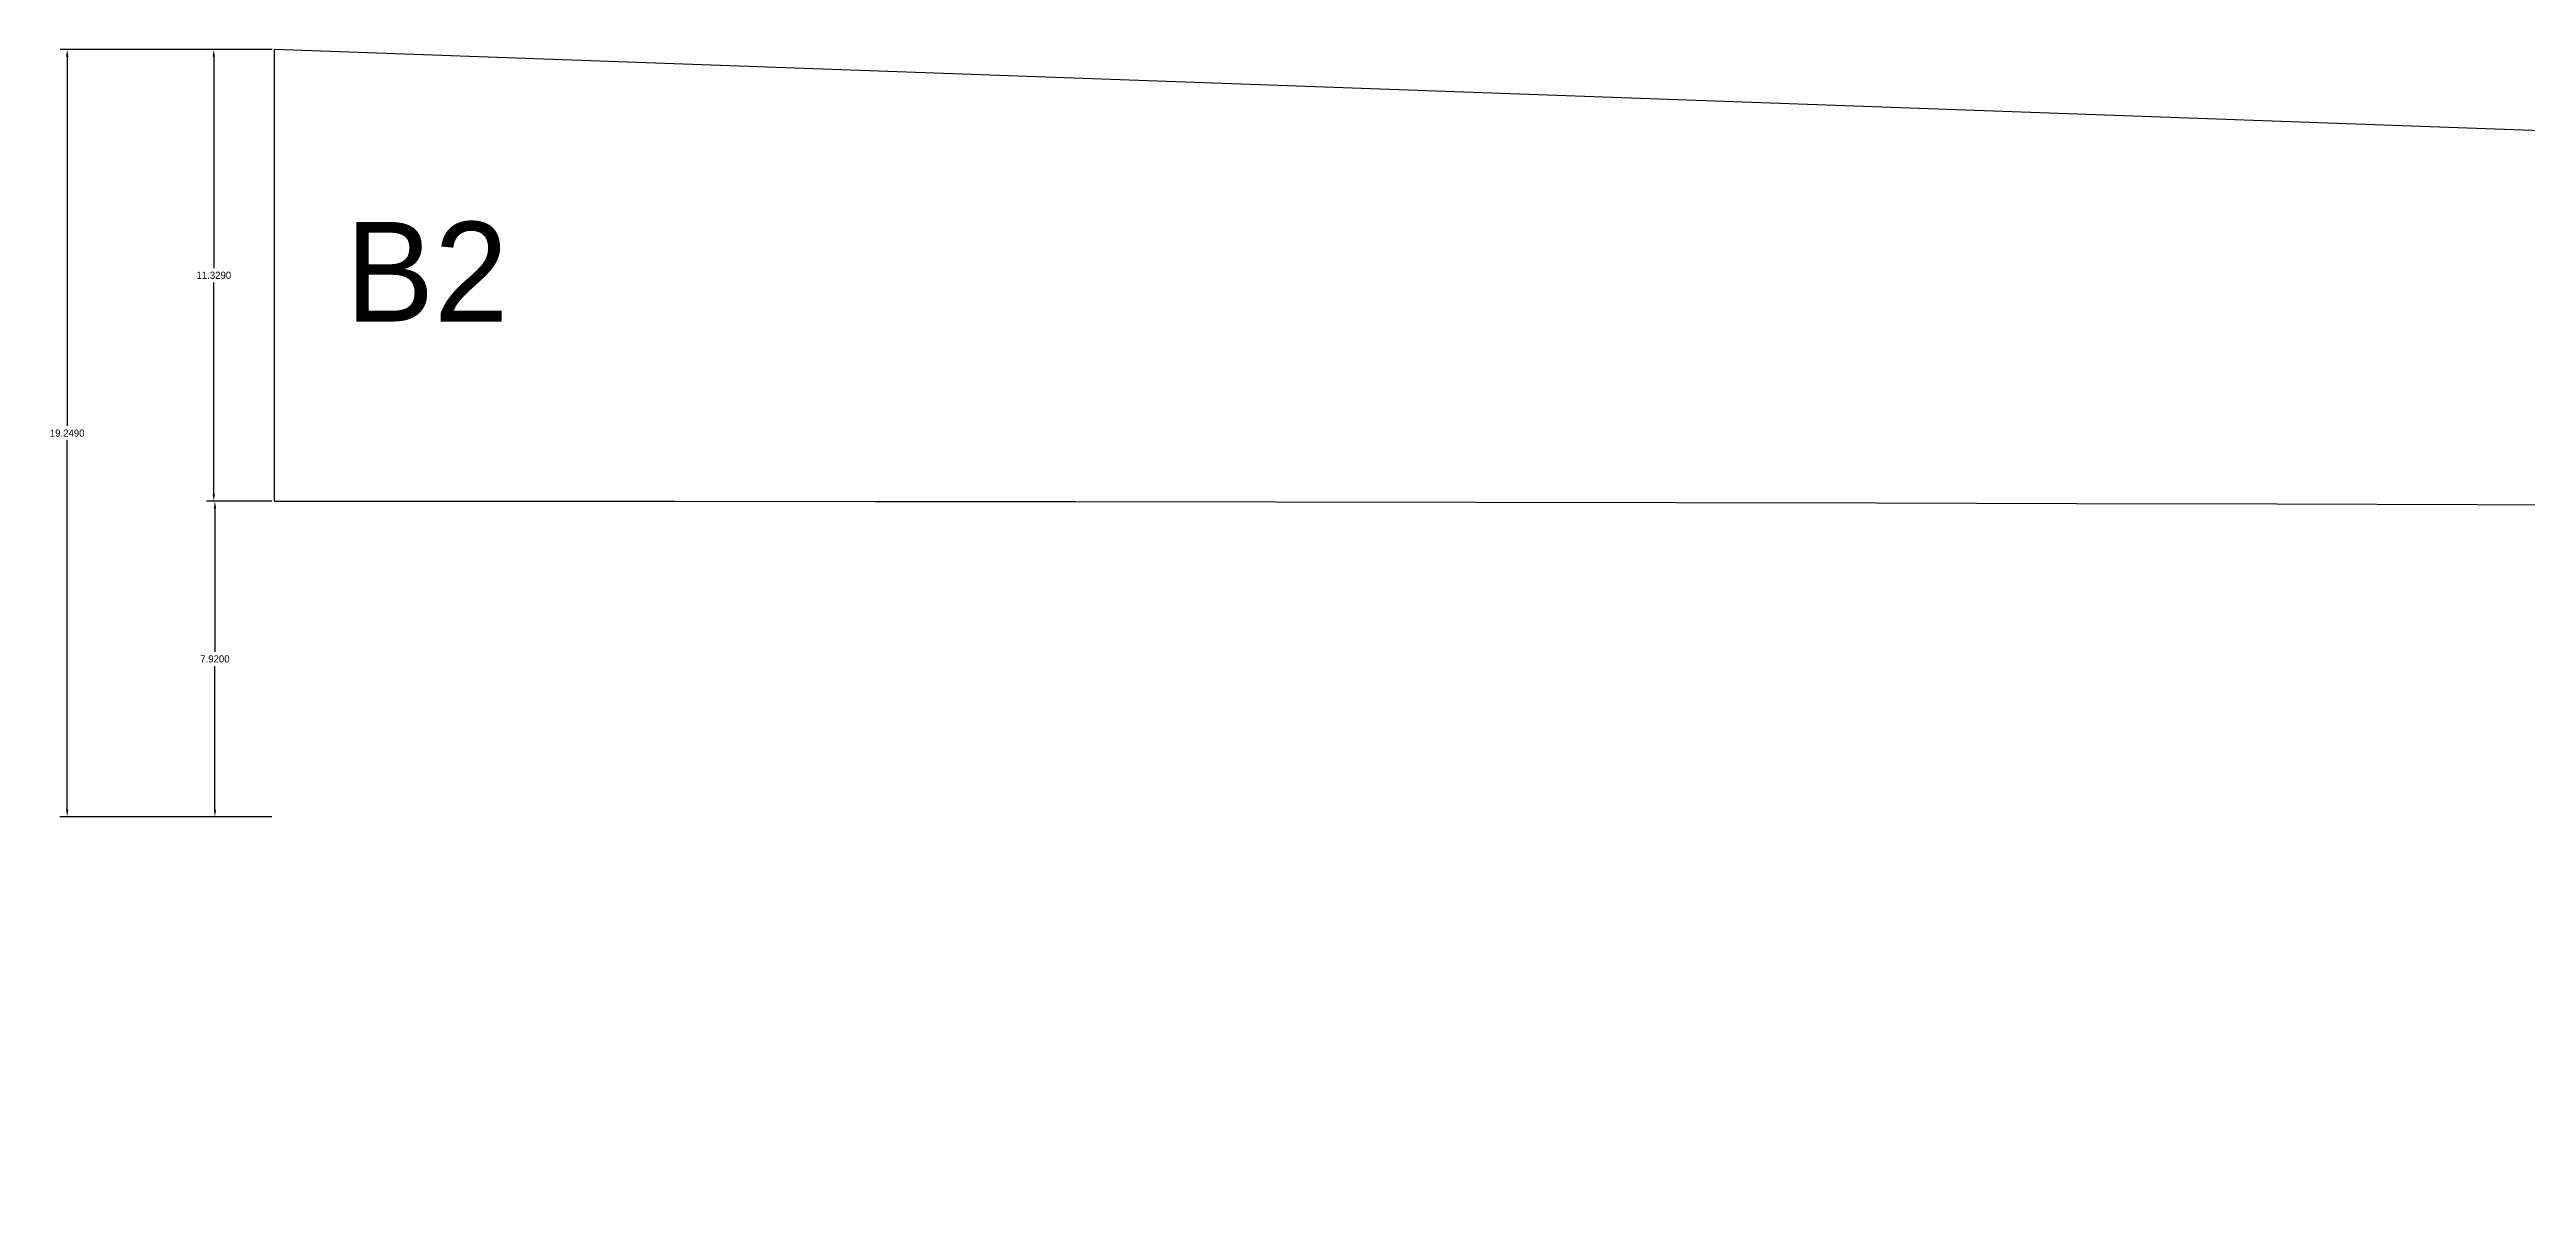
# Model space of a CAD drawing. Extents: x -6 to 1000, y -17 to 19.
# Drawn here: x -5.6 to 56.5, y -9.3 to 19.2 of the extents above; entities that cross this region are included whole.
import ezdxf

# ---------------------------------------------------------------- set-up
doc = ezdxf.new("R2010")
doc.units = 0
doc.header["$MEASUREMENT"] = 0
doc.layers.get('0').update_dxf_attribs({"linetype": 'CONTINUOUS'})
doc.layers.get('Defpoints').update_dxf_attribs({"linetype": 'CONTINUOUS'})
doc.layers.add('SLICE', color=7, linetype='CONTINUOUS')
doc.dimstyles.get("Standard").update_dxf_attribs({"dimtxt": 0.18, "dimasz": 0.18, "dimexe": 0.18, "dimexo": 0.0625, "dimgap": 0.09, "dimtad": 0, "dimtih": 1, "dimtoh": 1, "dimdec": 4, "dimzin": 0, "dimdsep": 46, "dimtxsty": 'Standard', "dimcen": 0.09, "dimadec": 0, "dimazin": 0, "dimtfac": 1, "dimtdec": 4, "dimtofl": 0, "dimtmove": 0, "dimatfit": 3, "dimfxl": 1, "dimtolj": 1, "dimtzin": 0, "dimarcsym": 0})

# ---------------------------------------------------------------- blocks, each defined once
blk = doc.blocks.new('*D0')
at = {"color": 0, "lineweight": -2, "transparency": 16777216}
for p, q in [((-0.061, 19.249), (-1.702, 19.249)), ((-1.522, 19.069), (-1.522, 13.765)), ((-1.523, 8.1), (-1.522, 13.405)), ((-0.062, 7.92), (-1.703, 7.92))]:
    blk.add_line(p, q, dxfattribs=at)
at = {"color": 0, "transparency": 16777216}
for points in [[(-1.552, 19.069), (-1.492, 19.069), (-1.522, 19.249)], [(-1.553, 8.1), (-1.493, 8.1), (-1.523, 7.92)]]:
    blk.add_solid(points, dxfattribs=at)
at = {"layer": 'Defpoints', "color": 0, "transparency": 16777216}
for p in [(-1.522, 19.249), (0.002, 19.249), (0, 7.92)]:
    blk.add_point(p, dxfattribs=at)
at = {"color": 0, "transparency": 16777216, "insert": (-1.522, 13.585), "char_height": 0.18, "attachment_point": 5}
blk.add_mtext('\\A1;11.3290', dxfattribs=at)
blk = doc.blocks.new('*D1')
at = {"color": 0, "lineweight": -2, "transparency": 16777216}
for p, q in [((-0.061, 19.249), (-5.381, 19.249)), ((-5.201, 19.069), (-5.201, 9.805)), ((-5.202, 0.18), (-5.201, 9.445)), ((-0.062, 0), (-5.382, 0))]:
    blk.add_line(p, q, dxfattribs=at)
at = {"color": 0, "transparency": 16777216}
for points in [[(-5.231, 19.069), (-5.171, 19.069), (-5.201, 19.249)], [(-5.232, 0.18), (-5.172, 0.18), (-5.202, 0)]]:
    blk.add_solid(points, dxfattribs=at)
at = {"layer": 'Defpoints', "color": 0, "transparency": 16777216}
for p in [(0.002, 19.249), (-5.202, 0), (0, 0)]:
    blk.add_point(p, dxfattribs=at)
at = {"color": 0, "transparency": 16777216, "insert": (-5.201, 9.625), "char_height": 0.18, "attachment_point": 5}
blk.add_mtext('\\A1;19.2490', dxfattribs=at)
blk = doc.blocks.new('*D2')
at = {"color": 0, "lineweight": -2, "transparency": 16777216}
for p, q in [((-0.062, 7.92), (-1.674, 7.92)), ((-1.494, 7.74), (-1.494, 4.14)), ((-1.494, 0.18), (-1.494, 3.78)), ((-0.062, 0), (-1.674, 0))]:
    blk.add_line(p, q, dxfattribs=at)
at = {"color": 0, "transparency": 16777216}
for points in [[(-1.524, 7.74), (-1.464, 7.74), (-1.494, 7.92)], [(-1.524, 0.18), (-1.464, 0.18), (-1.494, 0)]]:
    blk.add_solid(points, dxfattribs=at)
at = {"layer": 'Defpoints', "color": 0, "transparency": 16777216}
for p in [(0, 7.92), (-1.494, 0), (0, 0)]:
    blk.add_point(p, dxfattribs=at)
at = {"color": 0, "transparency": 16777216, "insert": (-1.494, 3.96), "char_height": 0.18, "attachment_point": 5}
blk.add_mtext('\\A1;7.9200', dxfattribs=at)

msp = doc.modelspace()

# ---------------------------------------------------------------- linework, layer by layer
at = {"layer": 'SLICE'}
for p, q in [((0, 7.92), (0.0016, 19.24905)), ((798.75441, -9.32574), (0.0016, 19.24905)), ((0, 7.92), (5.02513, 7.91929)), ((5.02513, 7.91929), (10.05025, 7.91716)), ((10.05025, 7.91716), (15.07538, 7.9136)), ((15.07538, 7.9136), (20.1005, 7.90862)), ((20.1005, 7.90862), (25.12562, 7.90221)), ((25.12562, 7.90221), (30.15074, 7.89439)), ((30.15074, 7.89439), (35.17586, 7.88513)), ((35.17586, 7.88513), (40.20097, 7.87446)), ((40.20097, 7.87446), (45.22608, 7.86236)), ((45.22608, 7.86236), (50.25119, 7.84883)), ((50.25119, 7.84883), (55.27629, 7.83388)), ((55.27629, 7.83388), (60.30139, 7.81751))]:
    msp.add_line(p, q, dxfattribs=at)

# ---------------------------------------------------------------- texts
at = {"insert": (1.77716, 14.92557), "char_height": 2.5, "attachment_point": 1}
msp.add_mtext_dynamic_manual_height_columns('B2', width=2.927866, gutter_width=1, heights=[0], dxfattribs=at)

# ---------------------------------------------------------------- dimensions: what is measured, and where the dimension line sits
for p1, p2, distance, picture, middle in [((0.001601, 19.249049), (0, 0), -5.202154, '*D1', (-5.201353, 9.624957)), ((0, 7.92), (0.001601, 19.249049), 1.52319, '*D0', (-1.52239, 13.58474))]:
    dim = msp.add_aligned_dim(p1=p1, p2=p2, distance=distance, dimstyle='Standard')
    dim.commit()
    dim.dimension.update_dxf_attribs({"geometry": picture, "text_midpoint": middle})
dim = msp.add_linear_dim(base=(-1.49444, 0), p1=(0, 7.92), p2=(0, 0), angle=90, dimstyle='Standard')
dim.commit()
dim.dimension.update_dxf_attribs({"geometry": '*D2', "text_midpoint": (-1.49444, 3.96)})

doc.saveas('drawing.dxf')
